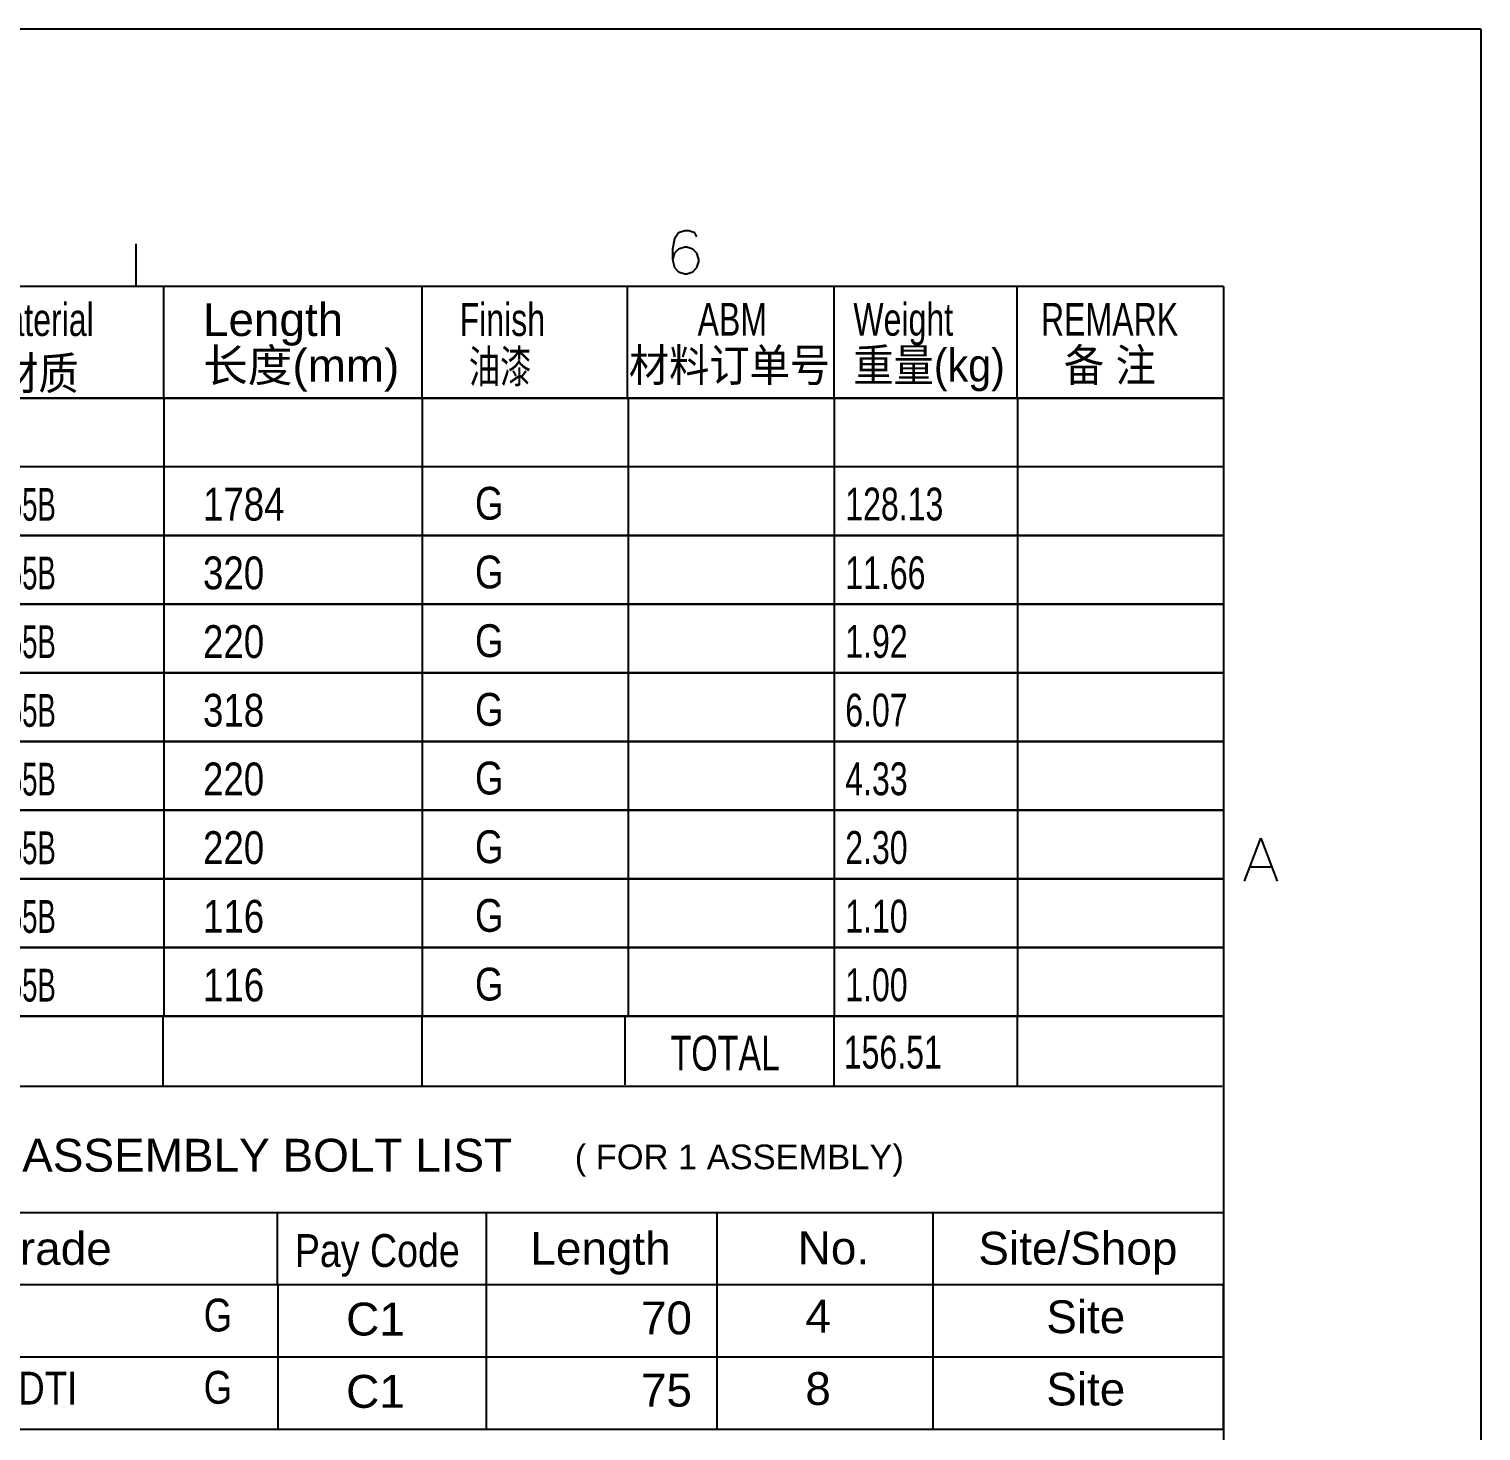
# Model space of a CAD drawing. Header units: millimetres. Extents: x -181 to 239, y -54 to 243.
# Drawn here: x 154.3 to 238.8, y 161.7 to 243.4 of the extents above; entities that cross this region are included whole.
import ezdxf

# ---------------------------------------------------------------- set-up
doc = ezdxf.new("R2010")
doc.units = ezdxf.units.MM
doc.styles.add('Arial', font='ARIAL.TTF', dxfattribs={"height": 0.2})
doc.styles.add('Arial Narrow', font='ARIALN.TTF', dxfattribs={"height": 0.2})

# ---------------------------------------------------------------- blocks, each defined once
blk = doc.blocks.new('Unknown-234525213-26948')
at = {"color": 7, "linetype": 'Continuous'}
for p, q in [((223.831, 228.361), (60.942, 228.359)), ((162.118, 221.869), (162.118, 228.36)), ((177.172, 221.869), (177.172, 228.36)), ((189.137, 221.869), (189.137, 228.361)), ((201.158, 221.869), (201.158, 228.361)), ((211.821, 221.869), (211.821, 228.361)), ((223.831, 228.361), (223.831, 221.869)), ((223.812, 221.869), (60.872, 221.869)), ((60.872, 221.869), (223.831, 221.865)), ((162.117, 221.869), (162.117, 217.869)), ((177.164, 221.869), (177.164, 217.869)), ((189.164, 221.869), (189.164, 217.869)), ((201.164, 221.869), (201.164, 217.869)), ((211.831, 221.869), (211.831, 217.869)), ((223.831, 221.869), (223.831, 217.869)), ((223.813, 217.869), (60.872, 217.869)), ((223.821, 217.869), (60.872, 217.869)), ((162.117, 217.869), (162.117, 213.869)), ((177.164, 217.869), (177.164, 213.869)), ((189.164, 217.869), (189.164, 213.869)), ((201.164, 217.869), (201.164, 213.869)), ((211.831, 217.869), (211.831, 213.869)), ((223.831, 217.869), (223.831, 213.869)), ((60.872, 213.869), (223.831, 213.872)), ((223.821, 213.869), (60.872, 213.869)), ((162.117, 213.869), (162.117, 209.869)), ((177.164, 213.869), (177.164, 209.869)), ((189.164, 213.869), (189.164, 209.869)), ((201.164, 213.869), (201.164, 209.869)), ((211.831, 213.869), (211.831, 209.869)), ((223.831, 213.869), (223.831, 209.869)), ((60.872, 209.869), (223.831, 209.872)), ((223.821, 209.869), (60.872, 209.869)), ((162.117, 209.869), (162.117, 205.869)), ((177.164, 209.869), (177.164, 205.869)), ((189.164, 209.869), (189.164, 205.869)), ((201.164, 209.869), (201.164, 205.869)), ((211.831, 209.869), (211.831, 205.869)), ((223.831, 209.869), (223.831, 205.869)), ((60.872, 205.869), (223.831, 205.872)), ((223.821, 205.869), (60.872, 205.869)), ((162.117, 205.869), (162.117, 201.869)), ((177.164, 205.869), (177.164, 201.869)), ((189.164, 205.869), (189.164, 201.869)), ((201.164, 205.869), (201.164, 201.869)), ((211.831, 205.869), (211.831, 201.869)), ((223.831, 205.869), (223.831, 201.869)), ((60.872, 201.869), (223.831, 201.872)), ((223.821, 201.869), (60.872, 201.869)), ((162.117, 201.869), (162.117, 197.869)), ((177.164, 201.869), (177.164, 197.869)), ((189.164, 201.869), (189.164, 197.869)), ((201.164, 201.869), (201.164, 197.869)), ((211.831, 201.869), (211.831, 197.869)), ((223.831, 201.869), (223.831, 197.869)), ((60.872, 197.869), (223.831, 197.872)), ((223.821, 197.869), (60.872, 197.869)), ((162.117, 197.869), (162.117, 193.869)), ((177.164, 197.869), (177.164, 193.869)), ((189.164, 197.869), (189.164, 193.869)), ((201.164, 197.869), (201.164, 193.869)), ((211.831, 197.869), (211.831, 193.869)), ((223.831, 197.869), (223.831, 193.869)), ((60.872, 193.869), (223.831, 193.872)), ((223.821, 193.869), (60.872, 193.869)), ((162.117, 193.869), (162.117, 189.869)), ((177.164, 193.869), (177.164, 189.869)), ((189.164, 193.869), (189.164, 189.869)), ((201.164, 193.869), (201.164, 189.869)), ((211.831, 193.869), (211.831, 189.869)), ((223.831, 193.869), (223.831, 189.869)), ((60.872, 189.869), (223.831, 189.872)), ((223.821, 189.869), (60.872, 189.869)), ((162.117, 189.869), (162.117, 185.869)), ((177.164, 189.869), (177.164, 185.869)), ((189.164, 189.869), (189.164, 185.869)), ((201.164, 189.869), (201.164, 185.869)), ((211.831, 189.869), (211.831, 185.869)), ((223.831, 189.869), (223.831, 185.869)), ((223.76, 185.869), (60.868, 185.869)), ((60.872, 185.869), (223.831, 185.872)), ((162.073, 185.869), (162.073, 181.795)), ((177.15, 185.863), (177.15, 181.789)), ((188.97, 185.869), (188.97, 181.869)), ((201.15, 185.868), (201.15, 181.789)), ((211.816, 185.869), (211.816, 181.789)), ((223.831, 185.868), (223.831, 181.789)), ((223.757, 181.787), (60.865, 181.787))]:
    blk.add_line(p, q, dxfattribs=at)
at = {"color": 3, "linetype": 'Continuous', "style": 'Arial'}
for s, height, width, p in [('Material', 1.9102, 0.7, (151.403, 225.485)), ('Finish', 1.9102, 0.7, (179.348, 225.489)), ('油漆', 1.9102, 0.7, (179.885, 222.75)), ('材质', 1.9102, 0.9, (152.478, 222.361)), ('Q355B', 1.9102, 0.6, (150.851, 214.726)), ('1784', 1.9102, 0.8, (164.407, 214.735)), ('G', 1.91, 0.8, (180.247, 214.787)), ('128.13', 1.9102, 0.7, (201.808, 214.744)), ('Q355B', 1.9102, 0.6, (150.851, 210.726)), ('320', 1.9102, 0.8, (164.407, 210.735)), ('G', 1.91, 0.8, (180.247, 210.787)), ('11.66', 1.9102, 0.7, (201.808, 210.744)), ('Q355B', 1.9102, 0.6, (150.851, 206.726)), ('220', 1.9102, 0.8, (164.407, 206.735)), ('G', 1.91, 0.8, (180.247, 206.787)), ('1.92', 1.9102, 0.7, (201.808, 206.744)), ('Q355B', 1.9102, 0.6, (150.851, 202.726)), ('318', 1.9102, 0.8, (164.407, 202.735)), ('G', 1.91, 0.8, (180.247, 202.787)), ('6.07', 1.9102, 0.7, (201.808, 202.744)), ('Q355B', 1.9102, 0.6, (150.851, 198.726)), ('220', 1.9102, 0.8, (164.407, 198.735)), ('G', 1.91, 0.8, (180.247, 198.787)), ('4.33', 1.9102, 0.7, (201.808, 198.744)), ('Q355B', 1.9102, 0.6, (150.851, 194.726)), ('220', 1.9102, 0.8, (164.407, 194.735)), ('G', 1.91, 0.8, (180.247, 194.787)), ('2.30', 1.9102, 0.7, (201.808, 194.744)), ('Q355B', 1.9102, 0.6, (150.851, 190.726)), ('116', 1.9102, 0.8, (164.407, 190.735)), ('G', 1.91, 0.8, (180.247, 190.787)), ('1.10', 1.9102, 0.7, (201.808, 190.744)), ('Q355B', 1.9102, 0.6, (150.851, 186.726)), ('116', 1.9102, 0.8, (164.407, 186.735)), ('G', 1.91, 0.8, (180.247, 186.787)), ('1.00', 1.9102, 0.7, (201.808, 186.744)), ('TOTAL', 2.0216, 0.7, (191.636, 182.712)), ('156.51', 1.9102, 0.7, (201.721, 182.824))]:
    blk.add_text(s, height=height, dxfattribs=dict(at, width=width)).set_placement(p)
at = {"color": 3, "style": 'Arial'}
for s, p in [('Length', (164.407, 225.486)), ('长度(mm)', (164.407, 222.819))]:
    blk.add_text(s, height=1.9102, dxfattribs=at).set_placement(p)
for s, width, p in [('Weight', 0.7, (202.279, 225.501)), ('ABM', 0.7, (193.207, 225.501)), ('REMARK', 0.7, (213.207, 225.501)), ('材料订单号', 0.9, (189.207, 222.834)), ('重量(kg)', 0.9, (202.279, 222.834)), ('备 注', 0.9, (214.54, 222.834))]:
    blk.add_text(s, height=1.9102, dxfattribs=dict(at, width=width)).set_placement(p)
blk = doc.blocks.new('Unknown-234525213-26949')
at = {"color": 7, "linetype": 'Continuous'}
for p, q in [((223.831, 181.789), (223.831, 170.246)), ((136.736, 174.444), (223.831, 174.444)), ((168.751, 170.254), (168.751, 174.451)), ((180.916, 170.246), (180.916, 174.444)), ((194.333, 174.444), (194.333, 170.246)), ((206.903, 174.443), (206.902, 170.246)), ((136.736, 170.246), (223.831, 170.246)), ((168.791, 166.036), (168.791, 170.233)), ((180.916, 166.036), (180.916, 170.233)), ((194.333, 170.233), (194.333, 166.036)), ((206.903, 170.233), (206.902, 166.036)), ((223.827, 170.233), (223.827, 166.036)), ((136.736, 166.036), (223.831, 166.036)), ((168.791, 161.826), (168.791, 166.023)), ((180.916, 161.826), (180.916, 166.023)), ((194.333, 166.023), (194.333, 161.826)), ((206.903, 166.023), (206.902, 161.826)), ((223.827, 166.023), (223.827, 161.826)), ((136.736, 161.826), (223.831, 161.826))]:
    blk.add_line(p, q, dxfattribs=at)
at = {"color": 7, "style": 'Arial'}
blk.add_text('ASSEMBLY BOLT LIST', height=1.91435, dxfattribs=at).set_placement((153.877, 176.818))
at = {"color": 7, "linetype": 'Continuous'}
for s, height, style, p in [('( FOR 1 ASSEMBLY)', 1.43576, 'Arial', (186.055, 176.962)), ('Grade', 1.9143, 'Arial', (151.664, 171.393)), ('Length', 1.9143, 'Arial', (183.469, 171.395)), ('No.', 1.9143, 'Arial', (199.041, 171.423)), ('Site/Shop', 1.9143, 'Arial', (209.56, 171.401)), ('Pay Code', 1.9089, 'Arial Narrow', (169.758, 171.271)), ('C1', 1.9143, 'Arial', (172.741, 167.277)), ('C1', 1.9143, 'Arial', (172.741, 163.066))]:
    blk.add_text(s, height=height, dxfattribs=dict(at, style=style)).set_placement(p)
at = {"color": 8, "linetype": 'Continuous', "style": 'Arial', "width": 0.8}
for s, height, p in [('G', 1.91, (164.445, 167.514)), ('A325M-DTI', 1.9102, (146.173, 163.259)), ('G', 1.91, (164.445, 163.304))]:
    blk.add_text(s, height=height, dxfattribs=at).set_placement(p)
at = {"color": 8, "linetype": 'Continuous', "style": 'Arial'}
for s, height, p in [('70', 1.9102, (189.914, 167.347)), ('4', 1.91, (199.487, 167.447)), ('Site', 1.9102, (213.519, 167.413)), ('75', 1.9102, (189.914, 163.137)), ('8', 1.91, (199.487, 163.236)), ('Site', 1.9102, (213.519, 163.203))]:
    blk.add_text(s, height=height, dxfattribs=at).set_placement(p)
blk = doc.blocks.new('Unknown-234525213-26958')
at = {"color": 7, "linetype": 'Continuous'}
for p, q in [((238.831, 243.361), (-181.169, 243.361)), ((238.831, 243.361), (238.831, -53.639)), ((160.493, 230.861), (160.493, 228.361)), ((191.864, 231.135), (191.745, 230.54)), ((192.102, 231.492), (191.864, 231.135)), ((192.459, 231.611), (192.102, 231.492)), ((192.697, 231.611), (192.459, 231.611)), ((193.054, 231.492), (192.697, 231.611)), ((193.173, 231.254), (193.054, 231.492)), ((191.745, 230.54), (191.745, 229.944)), ((191.864, 230.302), (191.745, 229.944)), ((192.102, 230.54), (191.864, 230.302)), ((192.459, 230.659), (192.102, 230.54)), ((192.578, 230.659), (192.459, 230.659)), ((192.935, 230.54), (192.578, 230.659)), ((193.173, 230.302), (192.935, 230.54)), ((193.292, 229.944), (193.173, 230.302)), ((191.745, 229.944), (191.864, 229.468)), ((191.864, 229.468), (192.102, 229.23)), ((192.102, 229.23), (192.459, 229.111)), ((192.578, 229.111), (192.935, 229.23)), ((192.935, 229.23), (193.173, 229.468)), ((193.173, 229.468), (193.292, 229.825)), ((193.292, 229.825), (193.292, 229.944)), ((223.831, 228.361), (-156.169, 228.361)), ((192.459, 229.111), (192.578, 229.111)), ((223.831, 228.361), (223.831, -38.639)), ((225.062, 193.736), (226.015, 196.236)), ((226.015, 196.236), (226.967, 193.736)), ((225.42, 194.569), (226.61, 194.569))]:
    blk.add_line(p, q, dxfattribs=at)

msp = doc.modelspace()

# ---------------------------------------------------------------- block references
for name in ['Unknown-234525213-26958', 'Unknown-234525213-26948', 'Unknown-234525213-26949']:
    msp.add_blockref(name, (0, 0))

doc.saveas('drawing.dxf')
